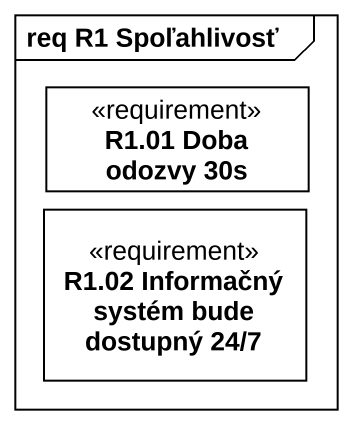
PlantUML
@startuml
mainframe req R1 Spoľahlivosť
hide circle
hide empty members
class "R1.01 Doba odozvy 30s" as R1_01_Doba_odozvy_30s <<requirement>>
class "R1.02 Informačný systém bude dostupný 24/7" as R1_02_Informačný_systém <<requirement>>
@enduml
